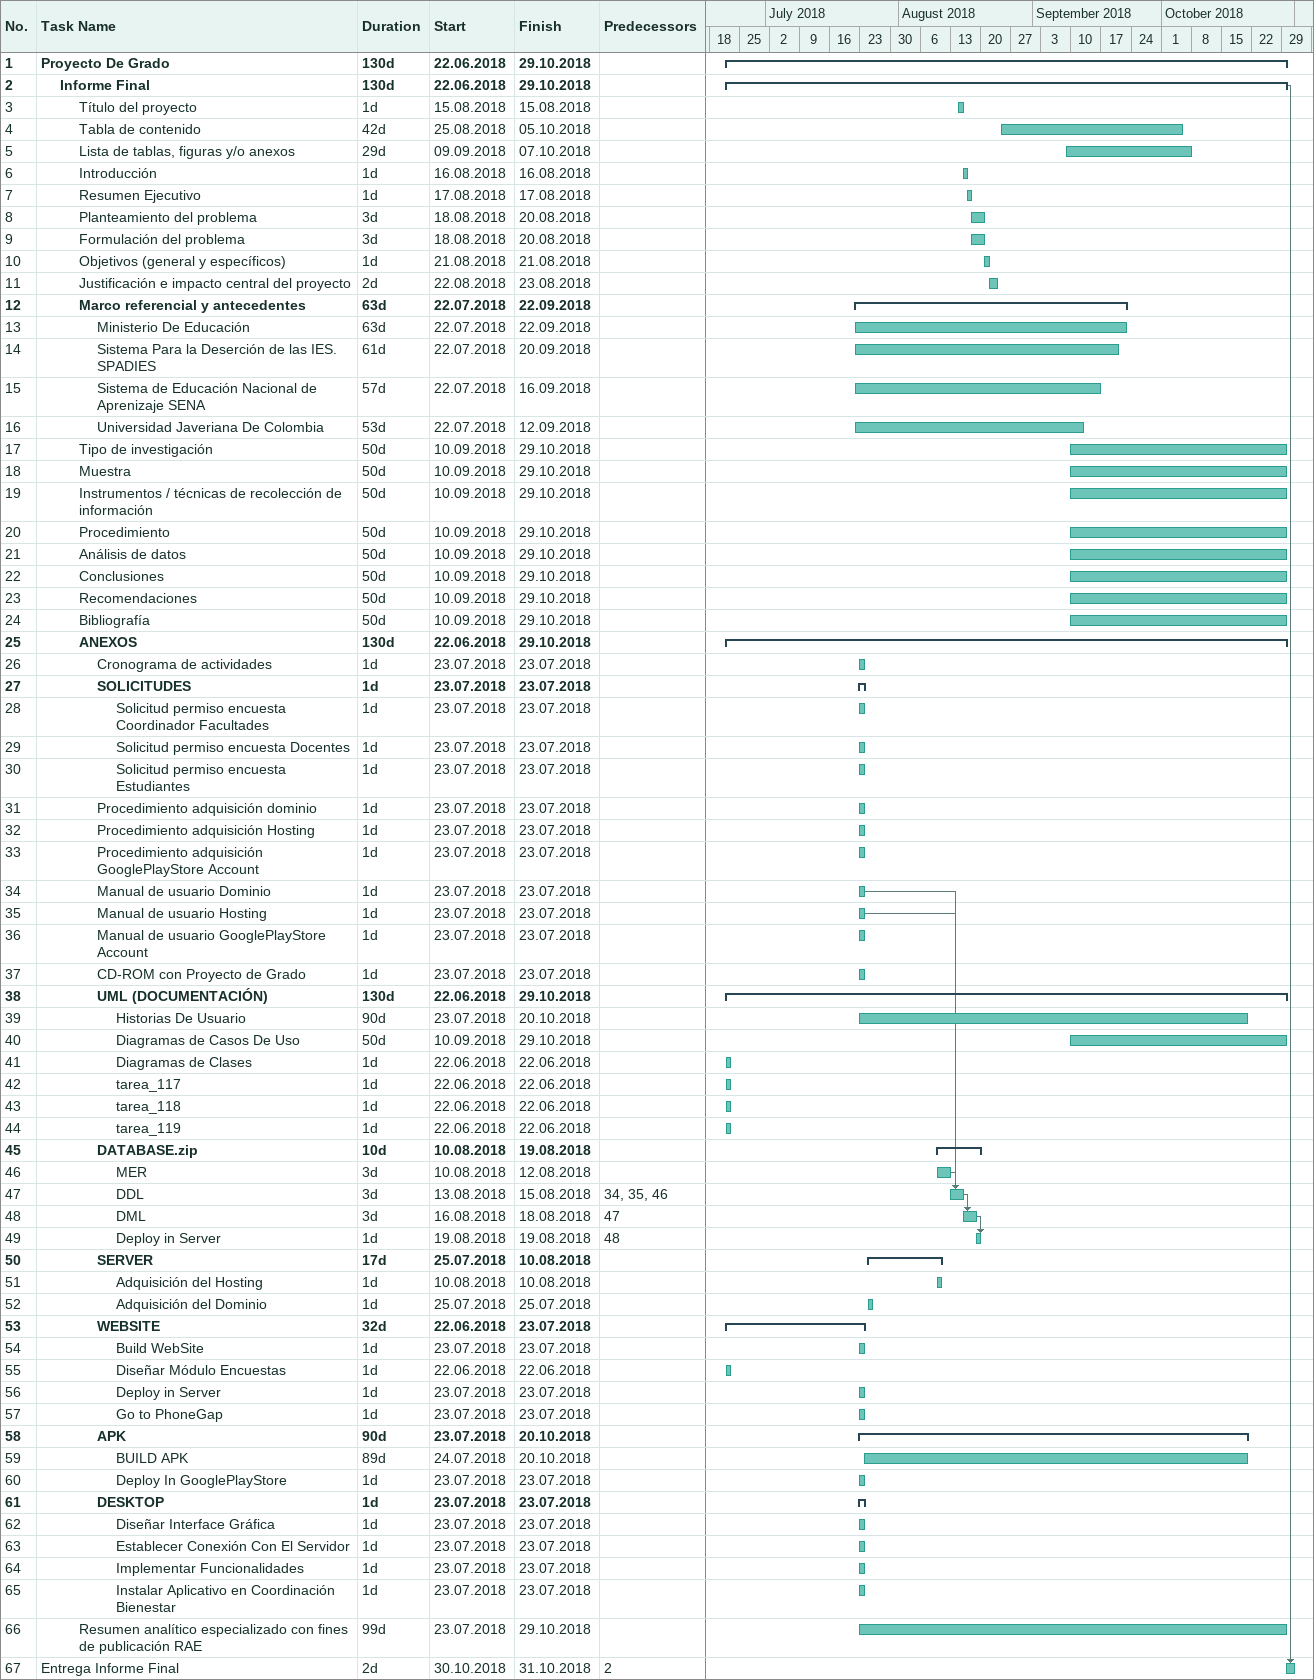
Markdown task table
| ID | Level | Task | Duration | Start | Finish | Predecessors |
|---|---|---|---|---|---|---|
| 1 | 1 | **Proyecto De Grado** | 130d | 2018-06-22 | 2018-10-29 |  |
| 2 | 2 | **Informe Final** | 130d | 2018-06-22 | 2018-10-29 |  |
| 3 | 3 | Título del proyecto | 1d | 2018-08-15 | 2018-08-15 |  |
| 4 | 3 | Tabla de contenido | 42d | 2018-08-25 | 2018-10-05 |  |
| 5 | 3 | Lista de tablas, figuras y/o anexos | 29d | 2018-09-09 | 2018-10-07 |  |
| 6 | 3 | Introducción | 1d | 2018-08-16 | 2018-08-16 |  |
| 7 | 3 | Resumen Ejecutivo | 1d | 2018-08-17 | 2018-08-17 |  |
| 8 | 3 | Planteamiento del problema | 3d | 2018-08-18 | 2018-08-20 |  |
| 9 | 3 | Formulación del problema | 3d | 2018-08-18 | 2018-08-20 |  |
| 10 | 3 | Objetivos (general y específicos) | 1d | 2018-08-21 | 2018-08-21 |  |
| 11 | 3 | Justificación e impacto central del proyecto | 2d | 2018-08-22 | 2018-08-23 |  |
| 12 | 3 | **Marco referencial y antecedentes** | 63d | 2018-07-22 | 2018-09-22 |  |
| 13 | 4 | Ministerio De Educación | 63d | 2018-07-22 | 2018-09-22 |  |
| 14 | 4 | Sistema Para la Deserción de las IES. SPADIES | 61d | 2018-07-22 | 2018-09-20 |  |
| 15 | 4 | Sistema de Educación Nacional de Aprenizaje SENA | 57d | 2018-07-22 | 2018-09-16 |  |
| 16 | 4 | Universidad Javeriana De Colombia | 53d | 2018-07-22 | 2018-09-12 |  |
| 17 | 3 | Tipo de investigación | 50d | 2018-09-10 | 2018-10-29 |  |
| 18 | 3 | Muestra | 50d | 2018-09-10 | 2018-10-29 |  |
| 19 | 3 | Instrumentos / técnicas de recolección de información | 50d | 2018-09-10 | 2018-10-29 |  |
| 20 | 3 | Procedimiento | 50d | 2018-09-10 | 2018-10-29 |  |
| 21 | 3 | Análisis de datos | 50d | 2018-09-10 | 2018-10-29 |  |
| 22 | 3 | Conclusiones | 50d | 2018-09-10 | 2018-10-29 |  |
| 23 | 3 | Recomendaciones | 50d | 2018-09-10 | 2018-10-29 |  |
| 24 | 3 | Bibliografía | 50d | 2018-09-10 | 2018-10-29 |  |
| 25 | 3 | **ANEXOS** | 130d | 2018-06-22 | 2018-10-29 |  |
| 26 | 4 | Cronograma de actividades | 1d | 2018-07-23 | 2018-07-23 |  |
| 27 | 4 | **SOLICITUDES** | 1d | 2018-07-23 | 2018-07-23 |  |
| 28 | 5 | Solicitud permiso encuesta Coordinador Facultades | 1d | 2018-07-23 | 2018-07-23 |  |
| 29 | 5 | Solicitud permiso encuesta Docentes | 1d | 2018-07-23 | 2018-07-23 |  |
| 30 | 5 | Solicitud permiso encuesta Estudiantes | 1d | 2018-07-23 | 2018-07-23 |  |
| 31 | 4 | Procedimiento adquisición dominio | 1d | 2018-07-23 | 2018-07-23 |  |
| 32 | 4 | Procedimiento adquisición Hosting | 1d | 2018-07-23 | 2018-07-23 |  |
| 33 | 4 | Procedimiento adquisición GooglePlayStore Account | 1d | 2018-07-23 | 2018-07-23 |  |
| 34 | 4 | Manual de usuario Dominio | 1d | 2018-07-23 | 2018-07-23 |  |
| 35 | 4 | Manual de usuario Hosting | 1d | 2018-07-23 | 2018-07-23 |  |
| 36 | 4 | Manual de usuario GooglePlayStore Account | 1d | 2018-07-23 | 2018-07-23 |  |
| 37 | 4 | CD-ROM con Proyecto de Grado | 1d | 2018-07-23 | 2018-07-23 |  |
| 38 | 4 | **UML (DOCUMENTACIÓN)** | 130d | 2018-06-22 | 2018-10-29 |  |
| 39 | 5 | Historias De Usuario | 90d | 2018-07-23 | 2018-10-20 |  |
| 40 | 5 | Diagramas de Casos De Uso | 50d | 2018-09-10 | 2018-10-29 |  |
| 41 | 5 | Diagramas de Clases | 1d | 2018-06-22 | 2018-06-22 |  |
| 42 | 5 | tarea_117 | 1d | 2018-06-22 | 2018-06-22 |  |
| 43 | 5 | tarea_118 | 1d | 2018-06-22 | 2018-06-22 |  |
| 44 | 5 | tarea_119 | 1d | 2018-06-22 | 2018-06-22 |  |
| 45 | 4 | **DATABASE.zip** | 10d | 2018-08-10 | 2018-08-19 |  |
| 46 | 5 | MER | 3d | 2018-08-10 | 2018-08-12 |  |
| 47 | 5 | DDL | 3d | 2018-08-13 | 2018-08-15 | 34, 35, 46 |
| 48 | 5 | DML | 3d | 2018-08-16 | 2018-08-18 | 47 |
| 49 | 5 | Deploy in Server | 1d | 2018-08-19 | 2018-08-19 | 48 |
| 50 | 4 | **SERVER** | 17d | 2018-07-25 | 2018-08-10 |  |
| 51 | 5 | Adquisición del Hosting | 1d | 2018-08-10 | 2018-08-10 |  |
| 52 | 5 | Adquisición del Dominio | 1d | 2018-07-25 | 2018-07-25 |  |
| 53 | 4 | **WEBSITE** | 32d | 2018-06-22 | 2018-07-23 |  |
| 54 | 5 | Build WebSite | 1d | 2018-07-23 | 2018-07-23 |  |
| 55 | 5 | Diseñar Módulo Encuestas | 1d | 2018-06-22 | 2018-06-22 |  |
| 56 | 5 | Deploy in Server | 1d | 2018-07-23 | 2018-07-23 |  |
| 57 | 5 | Go to PhoneGap | 1d | 2018-07-23 | 2018-07-23 |  |
| 58 | 4 | **APK** | 90d | 2018-07-23 | 2018-10-20 |  |
| 59 | 5 | BUILD APK | 89d | 2018-07-24 | 2018-10-20 |  |
| 60 | 5 | Deploy In GooglePlayStore | 1d | 2018-07-23 | 2018-07-23 |  |
| 61 | 4 | **DESKTOP** | 1d | 2018-07-23 | 2018-07-23 |  |
| 62 | 5 | Diseñar Interface Gráfica | 1d | 2018-07-23 | 2018-07-23 |  |
| 63 | 5 | Establecer Conexión Con El Servidor | 1d | 2018-07-23 | 2018-07-23 |  |
| 64 | 5 | Implementar Funcionalidades | 1d | 2018-07-23 | 2018-07-23 |  |
| 65 | 5 | Instalar Aplicativo en Coordinación Bienestar | 1d | 2018-07-23 | 2018-07-23 |  |
| 66 | 3 | Resumen analítico especializado con fines de publicación RAE | 99d | 2018-07-23 | 2018-10-29 |  |
| 67 | 1 | Entrega Informe Final | 2d | 2018-10-30 | 2018-10-31 | 2 |
